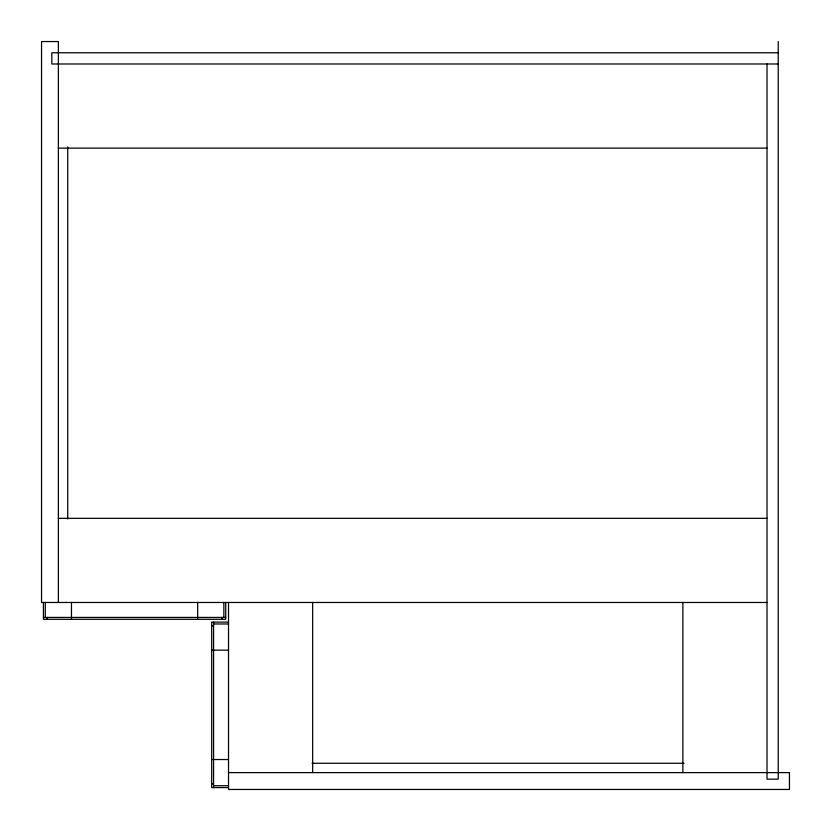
<?xml version="1.0" encoding="UTF-8"?>
<svg xmlns="http://www.w3.org/2000/svg" width="831" height="831" viewBox="0 0 831 831"><rect width="100%" height="100%" fill="white"/><g stroke="black" fill="none" stroke-linecap="round" stroke-linejoin="round"><path stroke-width="1.25" d="M778.232 52.769L51.834 52.769L51.834 63.987L778.232 63.987M58.378 148.126L767.013 148.126M58.378 518.336L767.013 518.336M767.013 602.475L41.55 602.475L41.55 41.55L58.378 41.55L58.378 602.475M43.42 617.433L225.72 617.433M228.525 622.107L211.697 622.107L211.697 787.58L228.525 787.58M213.567 623.977L228.525 623.977M211.697 625.847L213.567 625.847M211.697 650.154L228.525 650.154M211.697 759.534L228.525 759.534M312.03 763.274L684.058 763.274M228.525 772.622L789.45 772.622L789.45 789.45L228.525 789.45L228.525 602.475M211.697 783.841L213.567 783.841M213.567 785.711L228.525 785.711M778.232 41.55L778.232 779.166L767.013 779.166L767.013 63.987M682.874 602.475L682.874 772.622M312.664 602.475L312.664 772.622M225.72 602.475L225.72 619.303L43.42 619.303L43.42 602.475M223.851 602.475L223.851 617.433M221.981 617.433L221.981 619.303M213.567 622.107L213.567 787.58M197.674 602.475L197.674 619.303M71.466 602.475L71.466 619.303M67.727 146.942L67.727 518.97M47.159 617.433L47.159 619.303M45.29 602.475L45.29 617.433"/></g></svg>
